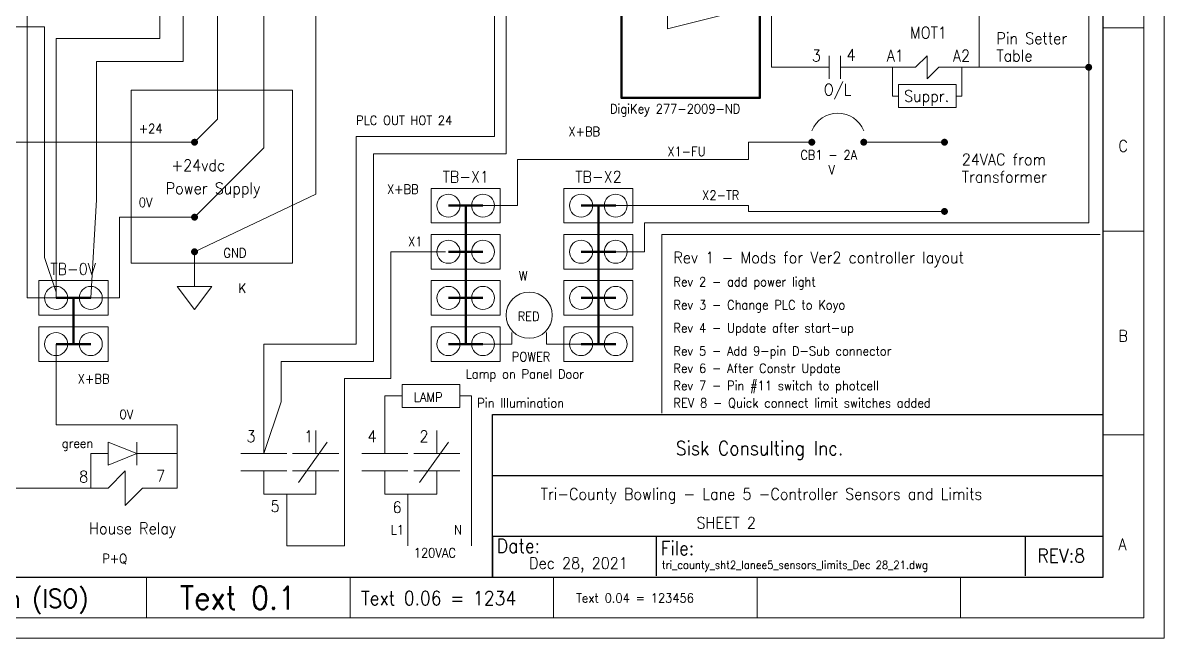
# Model space of a CAD drawing. Header units: inches. Extents: x 0 to 9.7, y 0 to 7.5.
# Drawn here: x 4.756 to 9.702, y 0 to 2.668 of the extents above; entities that cross this region are included whole.
import ezdxf

# ---------------------------------------------------------------- set-up
doc = ezdxf.new("R2010")
doc.units = ezdxf.units.IN
doc.layers.get('0').update_dxf_attribs({"lineweight": 0})
doc.styles.get("Standard").update_dxf_attribs({"font": 'STANDARD'})

msp = doc.modelspace()

# ---------------------------------------------------------------- linework, layer by layer
for p, q in [((9.702, 0), (9.702, 7.497)), ((0, 0), (7.497, 0)), ((0, 0), (9.702, 0))]:
    msp.add_line(p, q)
at = {"lineweight": 15}
for p, q in [((9.6138, 0.0882), (9.6138, 7.4088)), ((9.4374, 2.646), (9.6138, 2.646)), ((9.4374, 1.764), (9.6138, 1.764)), ((9.4374, 0.882), (9.6138, 0.882)), ((5.292, 0.2646), (5.292, 0.0882)), ((6.174, 0.2646), (6.174, 0.0882)), ((7.056, 0.2646), (7.056, 0.0882)), ((7.938, 0.2646), (7.938, 0.0882)), ((8.82, 0.2646), (8.82, 0.0882)), ((0.0882, 0.0882), (9.6138, 0.0882))]:
    msp.add_line(p, q, dxfattribs=at)
at = {"color": 7, "lineweight": 30}
for p, q in [((9.4374, 0.2646), (9.4374, 7.2324)), ((6.7914, 0.9702), (9.4374, 0.9702)), ((6.7914, 0.2646), (6.7914, 0.9702)), ((6.7914, 0.7056), (9.4374, 0.7056)), ((9.4374, 0.441), (6.7914, 0.441)), ((6.7914, 0.441), (6.7914, 0.2646)), ((7.5001, 0.4429), (7.5, 0.27)), ((9.1, 0.44), (9.1, 0.27)), ((0.2646, 0.2646), (9.4374, 0.2646))]:
    msp.add_line(p, q, dxfattribs=at)
at = {"lineweight": 18}
for p, q in [((6.8, 4.875), (6.8, 2.175)), ((9.375, 1.8), (9.375, 4.825)), ((8, 4.6), (8, 2.475)), ((6.85, 2.1), (6.85, 4.525)), ((5.35, 4.35), (5.35, 2.6)), ((5.45, 4.25), (5.45, 2.5)), ((5.6, 4.125), (5.6, 2.25)), ((5.8, 2.125), (5.8, 4.025)), ((8.9, 3.975), (8.9, 2.475)), ((6.025, 3.925), (6.025, 1.925)), ((4.775, 1.475), (4.775, 2.7)), ((1.95, 2.65), (4.85, 2.65)), ((4.85, 2.65), (4.85, 1.65)), ((5.35, 2.6), (4.9, 2.6)), ((4.9, 2.6), (4.9, 1.475)), ((8.25, 2.5), (8.25, 2.525)), ((8.3, 2.525), (8.3, 2.425)), ((8.625, 2.475), (8.675, 2.525)), ((8.675, 2.525), (8.675, 2.425)), ((5.45, 2.5), (5.075, 2.5)), ((5.075, 2.5), (5.075, 1.9)), ((8, 2.475), (8.1, 2.475)), ((8.1, 2.475), (8.25, 2.475)), ((8.25, 2.5), (8.25, 2.425)), ((8.3, 2.475), (8.625, 2.475)), ((8.525, 2.35), (8.525, 2.475)), ((8.675, 2.425), (8.725, 2.475)), ((8.725, 2.475), (8.75, 2.475)), ((8.825, 2.475), (8.75, 2.475)), ((8.825, 2.35), (8.825, 2.475)), ((8.825, 2.475), (8.9, 2.475)), ((8.9, 2.475), (9.375, 2.475)), ((8.55, 2.35), (8.525, 2.35)), ((8.8, 2.35), (8.825, 2.35)), ((5.6, 2.25), (5.5, 2.15)), ((4, 2.15), (5.5, 2.15)), ((6.8, 2.175), (6.2, 2.175)), ((6.2, 2.175), (6.2, 1.275)), ((8.175, 2.15), (7.9, 2.15)), ((7.9, 2.15), (7.9, 2.075)), ((8.4, 2.15), (8.75, 2.15)), ((5.5, 1.825), (5.8, 2.125)), ((6.275, 1.2), (6.275, 2.1)), ((6.275, 2.1), (6.85, 2.1)), ((7.9, 2.075), (6.9, 2.075)), ((6.9, 2.075), (6.9, 1.875)), ((5.075, 1.9), (5.05, 1.475)), ((6.025, 1.925), (5.5, 1.675)), ((6.9, 1.875), (6.75, 1.875)), ((7.325, 1.875), (7.9, 1.875)), ((7.9, 1.875), (7.9, 1.85)), ((7.9, 1.85), (8.75, 1.85)), ((5.5, 1.825), (5.175, 1.825)), ((5.175, 1.825), (5.175, 1.475)), ((7.45, 1.675), (7.45, 1.8)), ((7.45, 1.8), (9.375, 1.8)), ((9.425, 1.75), (7.525, 1.75)), ((7.525, 1.75), (7.525, 0.975)), ((4.85, 1.65), (4.9, 1.5)), ((5.5, 1.675), (5.5, 1.525)), ((6.35, 1.125), (6.35, 1.675)), ((6.35, 1.675), (6.5875, 1.675)), ((7.325, 1.675), (7.45, 1.675)), ((5.5, 1.525), (5.425, 1.525)), ((5.425, 1.525), (5.5, 1.425)), ((5.5, 1.425), (5.575, 1.525)), ((5.575, 1.525), (5.5, 1.525)), ((4.9, 1.475), (4.775, 1.475)), ((5.175, 1.475), (5.05, 1.475)), ((6.875, 1.275), (6.875, 1.325)), ((7.025, 1.275), (7.025, 1.325)), ((4.9, 1.275), (4.9, 0.925)), ((6.2, 1.275), (5.8, 1.275)), ((5.8, 1.275), (5.8, 0.875)), ((6.725, 1.275), (6.875, 1.275)), ((7.175, 1.275), (7.025, 1.275)), ((5.875, 1.025), (5.875, 1.2)), ((5.875, 1.2), (6.275, 1.2)), ((6.15, 0.4), (6.15, 1.125)), ((6.15, 1.125), (6.35, 1.125)), ((6.325, 0.9), (6.325, 1.05)), ((6.325, 1.05), (6.4, 1.05)), ((6.65, 1.05), (6.7, 1.05)), ((6.7, 1.05), (6.7, 0.4)), ((5.8, 0.8), (5.875, 1.025)), ((4.9, 0.925), (5.425, 0.925)), ((5.425, 0.925), (5.425, 0.65)), ((5.8, 0.9), (5.8, 0.8)), ((6.025, 0.9), (6.025, 0.8)), ((6.325, 0.9), (6.325, 0.8)), ((6.55, 0.9), (6.55, 0.8)), ((5.125, 0.85), (5.125, 0.75)), ((5.25, 0.8), (5.125, 0.85)), ((5.25, 0.85), (5.25, 0.75)), ((6.075, 0.85), (5.95, 0.675)), ((6.6, 0.85), (6.475, 0.675)), ((5.125, 0.8), (5.05, 0.8)), ((5.05, 0.8), (5.05, 0.65)), ((5.125, 0.75), (5.25, 0.8)), ((5.25, 0.8), (5.425, 0.8)), ((5.7, 0.8), (5.9, 0.8)), ((5.925, 0.8), (6.125, 0.8)), ((6.225, 0.8), (6.425, 0.8)), ((6.45, 0.8), (6.65, 0.8)), ((5.125, 0.65), (5.2, 0.725)), ((5.2, 0.725), (5.2, 0.575)), ((5.7, 0.725), (5.9, 0.725)), ((5.8, 0.725), (5.8, 0.625)), ((5.925, 0.725), (6.125, 0.725)), ((6.025, 0.725), (6.025, 0.625)), ((6.225, 0.725), (6.425, 0.725)), ((6.325, 0.725), (6.325, 0.625)), ((6.45, 0.725), (6.65, 0.725)), ((6.55, 0.725), (6.55, 0.625)), ((4, 0.65), (5, 0.65)), ((5, 0.65), (5.125, 0.65)), ((5.2, 0.575), (5.275, 0.65)), ((5.275, 0.65), (5.4, 0.65)), ((5.425, 0.65), (5.4, 0.65)), ((5.8, 0.625), (6.025, 0.625)), ((5.9, 0.625), (5.9, 0.525)), ((6.325, 0.625), (6.55, 0.625)), ((6.425, 0.625), (6.425, 0.525)), ((5.9, 0.525), (5.9, 0.4)), ((6.425, 0.525), (6.425, 0.4)), ((5.9, 0.4), (6.15, 0.4))]:
    msp.add_line(p, q, dxfattribs=at)
at = {"lineweight": 50}
for p, q in [((6.6, 1.875), (6.75, 1.875)), ((6.675, 1.875), (6.675, 1.675)), ((7.175, 1.875), (7.325, 1.875)), ((7.25, 1.875), (7.25, 1.675)), ((6.6, 1.675), (6.75, 1.675)), ((6.675, 1.675), (6.675, 1.475)), ((7.175, 1.675), (7.325, 1.675)), ((7.25, 1.675), (7.25, 1.475)), ((4.9, 1.475), (5.05, 1.475)), ((4.975, 1.475), (4.975, 1.275)), ((6.6, 1.475), (6.75, 1.475)), ((6.675, 1.475), (6.675, 1.275)), ((7.175, 1.475), (7.325, 1.475)), ((7.25, 1.475), (7.25, 1.275)), ((4.9, 1.275), (5.05, 1.275)), ((6.6, 1.275), (6.75, 1.275)), ((7.175, 1.275), (7.325, 1.275))]:
    msp.add_line(p, q, dxfattribs=at)
msp.add_lwpolyline([(7.35, 3.5167), (7.35, 2.3417), (7.95, 2.3417), (7.95, 3.5167)], close=True, dxfattribs=at)
at = {"lineweight": 18}
for points in [[(7.55, 3.1917), (7.55, 2.6417), (7.85, 2.7167), (7.85, 3.1167)], [(5.225, 1.625), (5.225, 2.375), (5.925, 2.375), (5.925, 1.625)], [(8.55, 2.4), (8.55, 2.3), (8.8, 2.3), (8.8, 2.4)], [(6.525, 1.95), (6.525, 1.8), (6.825, 1.8), (6.825, 1.95)], [(7.1, 1.95), (7.1, 1.8), (7.4, 1.8), (7.4, 1.95)], [(6.525, 1.75), (6.525, 1.6), (6.825, 1.6), (6.825, 1.75)], [(7.1, 1.75), (7.1, 1.6), (7.4, 1.6), (7.4, 1.75)], [(4.825, 1.55), (4.825, 1.4), (5.125, 1.4), (5.125, 1.55)], [(6.525, 1.55), (6.525, 1.4), (6.825, 1.4), (6.825, 1.55)], [(7.1, 1.55), (7.1, 1.4), (7.4, 1.4), (7.4, 1.55)], [(4.825, 1.35), (4.825, 1.2), (5.125, 1.2), (5.125, 1.35)], [(6.525, 1.35), (6.525, 1.2), (6.825, 1.2), (6.825, 1.35)], [(7.1, 1.35), (7.1, 1.2), (7.4, 1.2), (7.4, 1.35)], [(6.4, 1.1), (6.4, 1), (6.65, 1), (6.65, 1.1)]]:
    msp.add_lwpolyline(points, close=True, dxfattribs=at)
at = {"lineweight": 18, "const_width": 0.015}
for points in [[(9.3675, 2.475, 1), (9.3825, 2.475, 1)], [(5.4925, 2.15, 1), (5.5075, 2.15, 1)], [(8.1675, 2.15, 1), (8.1825, 2.15, 1)], [(8.3925, 2.15, 1), (8.4075, 2.15, 1)], [(8.7425, 2.15, 1), (8.7575, 2.15, 1)], [(5.4925, 1.825, 1), (5.5075, 1.825, 1)], [(8.7425, 1.85, 1), (8.7575, 1.85, 1)], [(5.4925, 1.675, 1), (5.5075, 1.675, 1)]]:
    msp.add_lwpolyline(points, format="xyb", close=True, dxfattribs=at)
at = {"lineweight": 18}
for centre, radius in [((6.6, 1.875), 0.05), ((6.75, 1.875), 0.05), ((7.175, 1.875), 0.05), ((7.325, 1.875), 0.05), ((6.6, 1.675), 0.05), ((6.75, 1.675), 0.05), ((7.175, 1.675), 0.05), ((7.325, 1.675), 0.05), ((4.9, 1.475), 0.05), ((5.05, 1.475), 0.05), ((6.6, 1.475), 0.05), ((6.75, 1.475), 0.05), ((6.95, 1.4), 0.1), ((7.175, 1.475), 0.05), ((7.325, 1.475), 0.05), ((4.9, 1.275), 0.05), ((5.05, 1.275), 0.05), ((6.6, 1.275), 0.05), ((6.75, 1.275), 0.05), ((7.175, 1.275), 0.05), ((7.325, 1.275), 0.05)]:
    msp.add_circle(centre, radius, dxfattribs=at)
msp.add_arc((8.2875, 2.1542), 0.1215, 22.1663, 157.8337, dxfattribs=at)

# ---------------------------------------------------------------- texts
for s, height, p in [('MOT1', 0.05, (8.6, 2.6)), ('Pin Setter', 0.05, (8.975, 2.575)), ('3', 0.05, (8.175, 2.5)), ('4', 0.05, (8.3259, 2.5028)), ('A1', 0.05, (8.5, 2.5)), ('A2', 0.05, (8.7866, 2.4998)), ('Table', 0.05, (8.975, 2.5)), ('O/L', 0.05, (8.2269, 2.353)), ('Suppr.', 0.05, (8.575, 2.325)), ('DigiKey 277-2009-ND', 0.04, (7.3, 2.275)), ('+24', 0.04, (5.2585, 2.189)), ('PLC OUT HOT 24', 0.04, (6.2, 2.225)), ('X+BB', 0.04, (7.1201, 2.1762)), ('X1-FU', 0.04, (7.5488, 2.0899)), ('C', 0.05, (9.5036, 2.1087)), ('CB1 - 2A', 0.04, (8.125, 2.075)), ('24VAC from', 0.05, (8.825, 2.05)), ('+24vdc', 0.05, (5.4, 2.025)), ('V', 0.04, (8.2472, 2.01)), ('TB-X1', 0.05, (6.575, 1.975)), ('TB-X2', 0.05, (7.15, 1.975)), ('Transformer', 0.05, (8.825, 1.975)), ('Power Supply', 0.05, (5.375, 1.925)), ('X+BB', 0.04, (6.3339, 1.9261)), ('X2-TR', 0.04, (7.7, 1.9)), ('0V', 0.04, (5.2585, 1.8689)), ('X1', 0.04, (6.425, 1.7)), ('GND', 0.04, (5.625, 1.65)), ('Rev 1 - Mods for Ver2 controller layout', 0.05, (7.575, 1.625)), ('TB-0V', 0.05, (4.875, 1.575)), ('W', 0.04, (6.9057, 1.5509)), ('K', 0.04, (5.6907, 1.4973)), ('Rev 2 - add power light', 0.04, (7.575, 1.525)), ('Rev 3 - Change PLC to Koyo', 0.04, (7.575, 1.425)), ('RED', 0.04, (6.9, 1.375)), ('Rev 4 - Update after start-up', 0.04, (7.575, 1.325)), ('B', 0.05, (9.5036, 1.2854)), ('POWER', 0.04, (6.875, 1.2)), ('Rev 5 - Add 9-pin D-Sub connector', 0.04, (7.575, 1.225)), ('Rev 6 - After Constr Update', 0.04, (7.575, 1.15)), ('X+BB', 0.04, (4.9939, 1.1042)), ('Lamp on Panel Door', 0.04, (6.675, 1.125)), ('Rev 7 - Pin #11 switch to photcell', 0.04, (7.575, 1.075)), ('LAMP', 0.04, (6.45, 1.025)), ('Pin Illumination', 0.04, (6.725, 1)), ('REV 8 - Quick connect limit switches added', 0.04, (7.575, 1)), ('0V', 0.04, (5.175, 0.95)), ('3', 0.05, (5.725, 0.85)), ('1', 0.05, (5.975, 0.85)), ('4', 0.05, (6.25, 0.85)), ('2', 0.05, (6.475, 0.85)), ('green', 0.04, (4.925, 0.825)), ('8', 0.05, (5, 0.675)), ('7', 0.05, (5.334, 0.6788)), ('Tri-County Bowling - Lane 5 -Controller Sensors and Limits', 0.05, (7, 0.6)), ('5', 0.05, (5.8294, 0.5473)), ('6', 0.05, (6.3586, 0.5427)), ('House Relay', 0.05, (5.0432, 0.451)), ('SHEET 2', 0.05, (7.675, 0.475)), ('L1', 0.04, (6.35, 0.45)), ('N', 0.04, (6.625, 0.45)), ('A', 0.05, (9.5036, 0.3821)), ('P+Q', 0.04, (5.1, 0.325)), ('120VAC', 0.04, (6.45, 0.35)), ('Dec 28, 2021', 0.05, (6.95, 0.3)), ('tri_county_sht2_lanee5_sensors_limits_Dec 28_21.dwg', 0.035, (7.525, 0.3)), ('0.1 @  0.18mm (ISO)', 0.08, (3.9495, 0.1321)), ('Text 0.1 ', 0.1, (5.4361, 0.1248)), ('Text 0.06 = 1234', 0.06, (6.2216, 0.1432)), ('Text 0.04 = 123456', 0.04, (7.1536, 0.1542))]:
    msp.add_text(s, height=height, dxfattribs=at).set_placement(p)
at = {"color": 7, "lineweight": 18}
for s, p in [('Sisk Consulting Inc.', (7.5852, 0.7938)), ('Date:', (6.8096, 0.37)), ('File:', (7.52, 0.36)), ('REV:8', (9.1527, 0.3278))]:
    msp.add_text(s, height=0.06, dxfattribs=at).set_placement(p)

doc.saveas('drawing.dxf')
